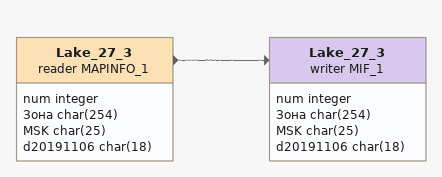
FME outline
Lake_27_3 (reader MAPINFO_1)
    attributes: num integer, Зона char(254), MSK char(25), d20191106 char(18)
    -> Lake_27_3 (writer MIF_1)
Lake_27_3 (writer MIF_1)
    attributes: num integer, Зона char(254), MSK char(25), d20191106 char(18)
